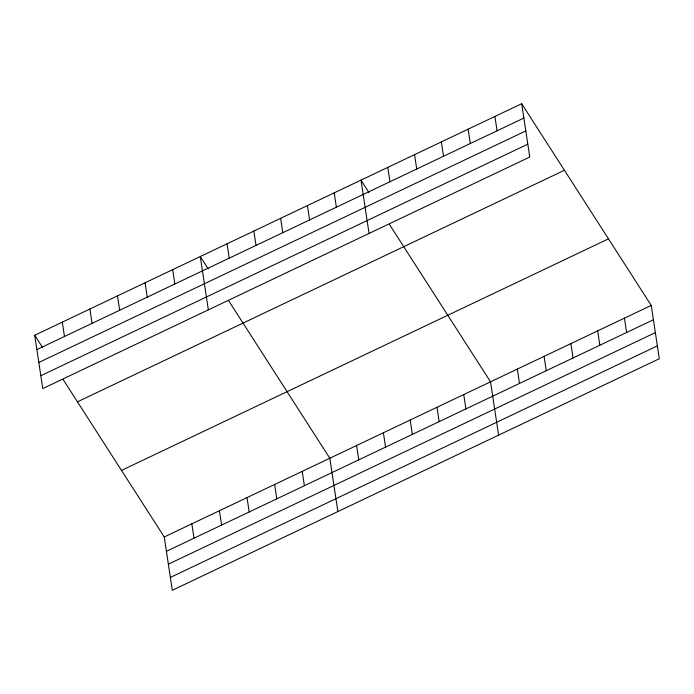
<?xml version="1.0" encoding="UTF-8"?>
<svg xmlns="http://www.w3.org/2000/svg" width="694" height="694" viewBox="0 0 694 694"><rect width="100%" height="100%" fill="white"/><g stroke="black" fill="none" stroke-linecap="round" stroke-linejoin="round"><path stroke-width="1.04" d="M521.697 103.71L529.756 157.035L42.768 388.588L34.7 335.263L521.697 103.71L651.232 305.412L659.3 358.737L172.303 590.29L164.244 536.965L63.197 379.635M36.869 349.611L523.866 118.058M38.812 362.476L525.809 130.923M40.816 375.723L527.813 144.17M77.45 401.826L564.439 170.264M121.493 470.402L608.491 238.849M164.244 536.965L651.232 305.412M166.413 551.322L653.41 319.761M168.356 564.179L655.353 332.626M170.36 577.434L657.357 345.881M368.965 192.542L360.984 180.119L369.052 233.444M389.481 224.492L490.528 381.821L498.596 435.155M208.261 268.96L200.28 256.528L208.347 309.862M228.777 300.91L329.815 458.24L337.883 511.565M34.7 335.263L42.681 347.685M624.453 318.147L626.621 332.495M597.664 330.882L599.833 345.239M570.884 343.617L573.053 357.974M544.096 356.352L546.265 370.709M494.909 116.445L497.078 130.793M517.308 369.087L519.485 383.444M468.129 129.179L470.298 143.528M441.341 141.914L443.509 156.263M463.739 394.556L465.917 408.913M414.552 154.649L416.73 168.998M436.96 407.291L439.129 421.648M387.773 167.384L389.941 181.733M410.171 420.035L412.34 434.383M383.392 432.77L385.56 447.118M334.204 192.854L336.373 207.211M356.603 445.505L358.772 459.853M307.416 205.589L309.585 219.946M280.636 218.324L282.805 232.681M302.22 471.356L304.397 485.713M253.848 231.059L256.017 245.416M274.624 484.481L276.793 498.83M227.059 243.794L229.237 258.151M247.029 497.598L249.198 511.955M219.434 510.723L221.603 525.08M172.685 269.654L174.853 284.002M191.839 523.849L194.008 538.197M145.089 282.77L147.258 297.127M117.486 295.896L119.663 310.253M89.89 309.021L92.059 323.369M62.295 322.137L64.464 336.495"/></g></svg>
